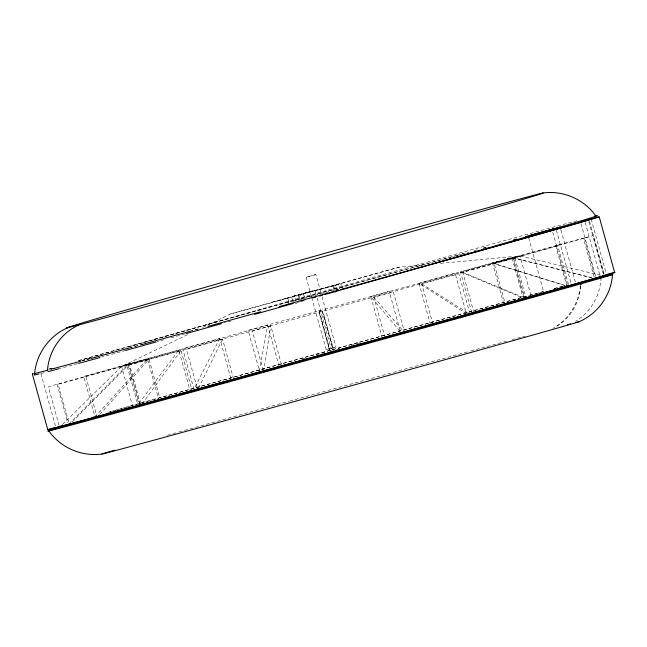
<?xml version="1.0" encoding="UTF-8"?>
<svg xmlns="http://www.w3.org/2000/svg" width="647" height="647" viewBox="0 0 647 647"><rect width="100%" height="100%" fill="white"/><g stroke="black" fill="none" stroke-linecap="round" stroke-linejoin="round"><path stroke-width="0.49" stroke-dasharray="3.23 2.43" d="M263.604 371.718L270.745 325.797L593.202 235.637L604.452 276.196M59.063 425.378L48.347 386.752L267.688 325.198L259.423 370.901L248.173 330.342L583.359 238.104L594.342 277.692M591.714 277.773L512.812 257.611L492.529 263.054L503.487 302.78M524.038 298.299L512.812 257.611M198.572 388.079L222.544 339.085L270.745 325.797L281.995 366.348M219.802 338.551L193.93 389.162L182.689 348.604L219.802 338.551L231.052 379.11M142.097 403.857L181.031 350.48L222.544 339.085L233.793 379.643M139.056 403.267L178.798 350.043L190.04 390.602M99.84 414.412L149.045 359.198L181.031 350.48L192.28 391.039M95.012 416.975L147.467 358.891L158.709 399.442M72.262 421.981L128.769 364.641L149.045 359.198L159.76 397.824M69.027 423.906L127.944 364.479L139.194 405.038M62.476 424.481L121.571 366.445L188.916 334.038M202.568 327.471L230.785 313.9L241.735 310.697L396.263 267.923L399.304 267.162L423.437 264.914M311.458 296.552L306.096 277.231L309.678 276.22L315.865 274.522L321.227 293.843M399.304 267.162L315.712 290.657M132.813 407.003L121.571 366.445L127.944 364.479M600.521 275.25L519.986 255.945L513.605 257.902L524.321 296.528M311.725 297.515L326.193 349.679L332.372 347.981L335.955 346.97L321.494 294.806M288.845 304.284L287.139 298.113L294.903 295.857L296.164 300.402L292.921 301.348L291.546 296.795L338.47 284.373L339.732 288.91M338.114 289.363L336.489 289.856L335.114 285.303L338.47 284.373M270.745 325.797L252.354 331.159L263.07 369.785M370.804 296.593L389.195 291.231L400.444 331.79L370.804 296.593L381.787 336.189M292.59 296.447L314.377 290.398L298.121 295.056L300.079 302.109M222.544 339.085L186.441 349.34L197.149 387.965M419.005 283.297L455.116 273.05L466.366 313.609L419.005 283.297L430.255 323.856M181.031 350.48L129.675 364.924L140.383 403.55M471.768 312.461L460.518 271.91L511.882 257.466L522.857 297.062M556.477 245.569L560.326 244.485M312.283 275.533L315.865 274.522M295.275 303.459L298.93 302.44M149.045 359.198L58.19 384.286L68.906 422.912M585.009 237.91L589.182 236.737M337.499 284.607L230.785 313.9M331.038 348.321L335.955 346.97M301.874 359.101L305.74 358.034M316.351 355.082L325.999 352.397M330.439 351.442L319.189 310.883L318.607 310.77L329.857 351.329L331.79 350.795M336.626 349.453L340.492 348.385M351.127 345.441L360.8 342.764M309.751 276.237L306.096 277.231M463.478 253.624L340.743 287.494A286.961 1.003 -15.5 0 0 78.53 360.711M147.467 358.891L83.762 376.417L94.745 416.013M329.849 348.684L326.193 349.679M482.816 248.302L486.681 247.251M178.798 350.043L126.61 364.326L137.585 403.914M474.008 312.905L462.759 272.347L514.947 258.064L525.655 296.69M432.997 324.398L421.755 283.839L458.869 273.778L469.576 312.404M554.083 288.683L563.618 286.095M272.338 302.1L287.818 297.935L289.047 302.343M530.961 295.533L519.986 255.945L492.504 263.192L566.869 286.103M287.139 298.113L287.818 297.935M292.921 301.348L338.753 289.169M334.847 292.937L335.534 292.751M385.111 337.75L373.861 297.191L393.376 292.048L404.092 330.674M40.923 373.44L46.414 372.041M121.571 366.445L128.769 364.641L140.011 405.2M440.534 263.329L519.986 255.945M333.609 352.057L322.36 311.506L322.942 311.619L333.65 350.245M512.788 257.749L591.819 277.878M492.529 263.054L564.968 285.376M462.759 272.347L522.461 297.078M460.518 271.91L523.132 298.024M421.755 283.839L467.571 312.736M373.861 297.191L404.626 332.607M322.36 311.506L333.626 350.237M591.18 219.171L606.085 272.897M589.514 221.323L604.144 274.085M588.794 221.63L603.425 274.393M585.236 222.495L600.141 276.237M581.055 223.66L595.693 276.439M584.484 238.322L595.191 276.948M560.917 230.033L575.288 281.833M556.371 230.243L571.277 283.984M568.503 284.599L557.787 245.973L494.09 263.499L505.331 304.058M552.789 232.265L567.427 285.06M555.619 245.545L566.602 285.141M528.704 237.805L543.601 291.53L356.173 343.136A286.961 1.003 -15.5 0 0 154.132 399.401M343.136 289.686L341.422 283.515L340.734 283.693L341.956 288.101M333.577 285.699L334.798 290.107M332.89 285.877L334.111 290.293M315.049 290.527L316.318 295.105M317.119 298.016L331.11 348.458M298.809 294.878L300.03 299.286M267.688 325.198L278.938 365.749M85.93 376.845L96.638 415.471M57.073 384.067L67.781 422.693M40.915 373.651L55.553 426.413M319.189 310.883L329.857 351.329M92.933 416.595A294.142 1.027 -15.5 0 1 95.594 415.843M109.958 411.783A294.142 1.027 -15.5 0 1 129.206 406.365M130.929 405.879A294.142 1.027 -15.5 0 1 528.316 295.663M530.039 295.194A294.142 1.027 -15.5 0 1 546.165 290.786M554.22 288.594A294.142 1.027 -15.5 0 1 563.658 286.023M107.653 412.479A286.961 1.003 -15.5 0 1 153.056 399.709M198.305 329A294.142 1.027 -15.5 0 1 191.666 330.827M143.569 344.058A294.142 1.027 -15.5 0 1 130.306 347.69M89.876 358.745A294.142 1.027 -15.5 0 1 82.444 360.767M53.83 368.507A294.142 1.027 -15.5 0 1 49.334 369.704M48.937 369.097A294.142 1.027 -15.5 0 1 53.547 367.771M78.376 360.702A294.142 1.027 -15.5 0 1 113.775 350.723M115.498 350.237A294.142 1.027 -15.5 0 1 455.553 255.767M456.596 255.476A294.142 1.027 -15.5 0 1 469.018 252.063M474.105 250.664A294.142 1.027 -15.5 0 1 478.133 249.556M483.107 248.189A294.142 1.027 -15.5 0 1 487.029 247.114M198.192 329A286.961 1.003 -15.5 0 1 191.261 330.916M142.858 344.22A286.961 1.003 -15.5 0 1 129.796 347.795M90.2 358.608A286.961 1.003 -15.5 0 1 82.104 360.808M53.847 368.426A286.961 1.003 -15.5 0 1 49.01 369.704M48.549 369.291A286.961 1.003 -15.5 0 1 53.434 367.876M601.087 277.45A55.359 52.027 75.1 0 1 575.523 321.284M580.715 285.853A55.715 49.439 74.9 0 1 552.95 328.352M580.569 285.804A60.422 53.62 74.9 0 1 554.503 327.463M167.452 435.245A247.744 0.865 -15.5 0 1 177.998 432.277M179.082 431.978A247.744 0.865 -15.5 0 1 288.683 401.366M289.621 401.108A247.744 0.865 -15.5 0 1 468.63 351.58M470.757 350.998A247.744 0.865 -15.5 0 1 506.65 341.147M512.052 339.675A247.744 0.865 -15.5 0 1 516.387 338.486M517.511 338.179A247.744 0.865 -15.5 0 1 525.186 336.084M231.036 320.977A292.767 1.69 -15.8 0 1 224.274 322.877M184.905 333.917A292.767 1.69 -15.8 0 1 168.81 338.413M163.893 339.788A292.767 1.69 -15.8 0 1 157.108 341.681M125.672 350.423A292.767 1.69 -15.8 0 1 101.846 357.015M77.478 363.703A292.767 1.69 -15.8 0 1 60.155 368.41M81.951 360.508A292.767 1.69 -15.8 0 1 89.27 358.373M128.664 346.954A292.767 1.69 -15.8 0 1 152.385 340.12M154.334 339.562A292.767 1.69 -15.8 0 1 577.593 220.57M301.777 294.029L300.046 294.555L301.421 299.1L304.656 298.162L303.403 293.617L301.777 294.029"/><path stroke-width="0.97" d="M612.515 274.611C611.221 294.992 597.731 313.868 578.919 321.794M594.633 278.525L597.294 277.984M198.572 388.079L197.683 389.898L59.597 427.311L61.036 425.896M142.097 403.857L140.917 405.475L192.28 391.039M97.179 417.396L98.506 415.908M70.855 423.413L69.439 424.844L139.906 405.459M67.733 327.722L81.231 324.284A247.744 1.431 -15.8 0 0 473.839 213.704A247.744 1.431 -15.8 0 0 386.623 235.937A247.744 1.431 -15.8 0 0 67.733 327.722C49.002 335.753 35.682 354.718 34.517 375.074L39.095 373.909M68.315 424.626L59.597 427.311L94.276 417.687M233.793 379.643L197.683 389.898L470.11 314.337L604.452 276.196L602.486 275.719M263.604 371.718L281.024 366.631M141.847 404.909L151.56 402.199M153.501 401.658L158.353 400.299M596.574 278.711L601.103 277.45M112.586 412.616L115.473 411.815M530.677 296.852L533.589 296.051M535.53 295.509L538.45 294.708M542.332 293.633L552.037 290.948M553.978 290.414L604.452 276.196L599.082 277.539M505.331 304.058L513.055 301.931M514.988 301.405L569.037 286.524L566.157 285.642M513.694 239.851L516.589 239.058M525.275 236.681L528.17 235.888L528.704 237.805M474.971 312.638L526.189 298.623L524.329 297.846M529.125 235.629L560.116 227.154L560.65 229.07M432.997 324.398L470.11 314.337L468.42 313.269M580.683 284.826A60.422 53.62 74.9 0 0 580.869 282.852L606.077 276.123A292.767 1.019 -15.5 0 1 281.736 367.342A292.767 1.019 -15.5 0 1 92.683 418.156M567.556 324.648L570.444 323.88M385.111 337.75L404.626 332.607M48.113 371.613L50.466 371.006A292.767 1.69 -15.8 0 0 59.265 368.653M542.663 193.041C562.817 190.048 584.104 199.195 595.758 215.92M101.902 454C81.7 456.887 60.406 447.659 48.808 430.845M333.609 352.057L334.192 352.178M593.776 278.38L595.733 278.873M599.219 216.842L614.65 272.484M32.35 374.063L47.781 429.705M606.118 274.595A294.142 1.027 -15.5 0 1 337.508 350.415A294.142 1.027 -15.5 0 1 53.523 427.893M606.611 274.813A286.961 1.003 -15.5 0 1 306.257 359.053L235.832 378.519A286.961 1.003 -15.5 0 1 54.688 427.772M340.395 289.686A294.142 1.027 -15.5 0 0 588.98 219.406L580.529 221.759L588.26 219.713A286.961 1.003 -15.5 0 1 443.146 261.056M338.438 290.228A294.142 1.027 -15.5 0 1 279.075 306.686M260.701 311.773A294.142 1.027 -15.5 0 1 207.938 326.347M190.728 331.086A294.142 1.027 -15.5 0 1 143.569 344.058M129.384 347.949A294.142 1.027 -15.5 0 1 90.839 358.478M80.657 361.252A294.142 1.027 -15.5 0 1 53.83 368.507M47.684 370.149A294.142 1.027 -15.5 0 1 34.623 373.562M33.223 373.893A294.142 1.027 -15.5 0 1 33.046 373.788M530.734 235.144A294.142 1.027 -15.5 0 1 553.517 228.941M441.108 261.623A286.961 1.003 -15.5 0 1 432.9 263.911M423.542 266.524A286.961 1.003 -15.5 0 1 421.666 267.049M97.624 416.757A292.767 1.019 -15.5 0 1 100.196 416.029M569.19 286.014A292.767 1.019 -15.5 0 1 580.1 283.062M580.901 282.852A55.715 49.439 74.9 0 1 580.796 284.858M575.498 322.546A247.744 0.865 -15.5 0 1 321.575 394.015A247.744 0.865 -15.5 0 1 114.794 450.175M594.326 216.244A292.767 1.69 -15.8 0 1 324.406 294.636M322.465 295.186A292.767 1.69 -15.8 0 1 319.545 296.011M315.655 297.11A292.767 1.69 -15.8 0 1 312.727 297.935M303.953 300.418A292.767 1.69 -15.8 0 1 301.033 301.243M293.245 303.451A292.767 1.69 -15.8 0 1 254.53 314.369M221.403 323.686A292.767 1.69 -15.8 0 1 185.932 333.634M156.153 341.948A292.767 1.69 -15.8 0 1 125.672 350.423M99.994 357.524A292.767 1.69 -15.8 0 1 78.611 363.396M47.409 370.804A55.359 54.057 75.7 0 1 79.306 324.745"/></g></svg>
